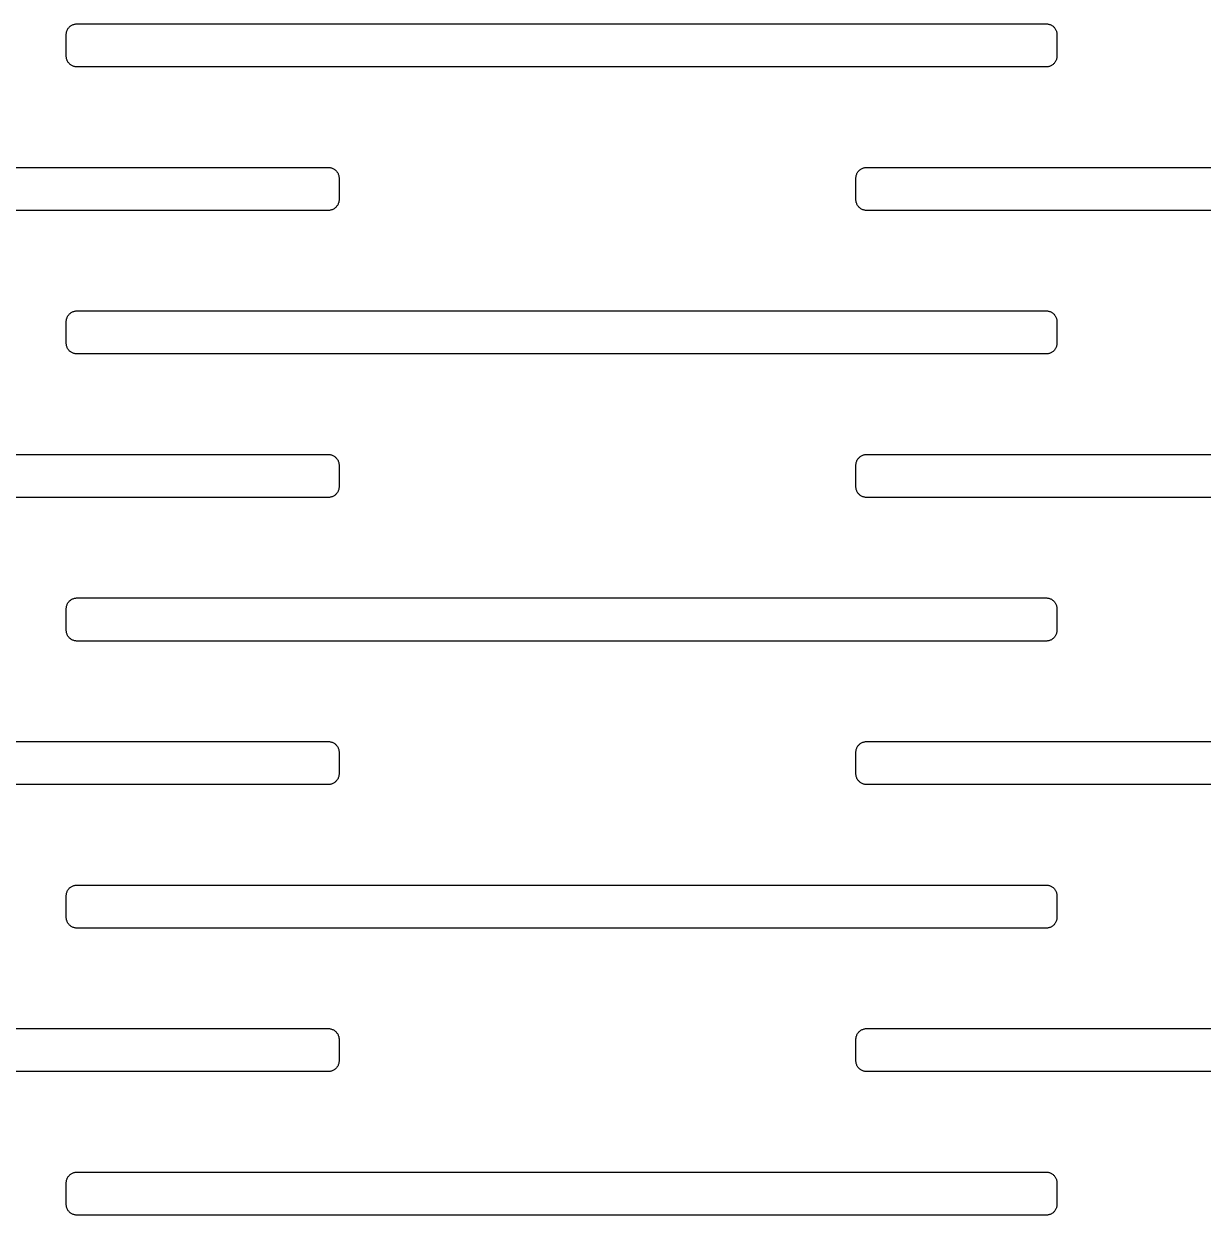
# Model space of a CAD drawing. Header units: metres. Extents: x -156 to 156, y -163 to 163.
# Drawn here: x 90.52 to 123.37, y -33.3 to -0.1 of the extents above; entities that cross this region are included whole.
import ezdxf

# ---------------------------------------------------------------- set-up
doc = ezdxf.new("R2010")
doc.units = ezdxf.units.M

msp = doc.modelspace()

# ---------------------------------------------------------------- linework, layer by layer
for p, q in [((91.7053, -0.34378), (91.7094, -0.32539)), ((91.7094, -0.32539), (91.7147, -0.30728)), ((91.7147, -0.30728), (91.7211, -0.28955)), ((91.7211, -0.28955), (91.7285, -0.27226)), ((91.7285, -0.27226), (91.7371, -0.25546)), ((91.7371, -0.25546), (91.7467, -0.23924)), ((91.7467, -0.23924), (91.7573, -0.22366)), ((91.7573, -0.22366), (91.7688, -0.20877)), ((91.7688, -0.20877), (91.7813, -0.19463)), ((91.7813, -0.19463), (91.7946, -0.1813)), ((91.7946, -0.1813), (91.8088, -0.16884)), ((91.8088, -0.16884), (91.8237, -0.15729)), ((91.8237, -0.15729), (91.8392, -0.1467)), ((91.8392, -0.1467), (91.8555, -0.1371)), ((91.8555, -0.1371), (91.8723, -0.12854)), ((91.8723, -0.12854), (91.8896, -0.12106)), ((91.8896, -0.12106), (91.9073, -0.11467)), ((91.9073, -0.11467), (91.9254, -0.10942)), ((91.9254, -0.10942), (91.9438, -0.1053)), ((91.9438, -0.1053), (91.9624, -0.10236)), ((91.9624, -0.10236), (91.9812, -0.10059)), ((91.9812, -0.10059), (92, -0.09999)), ((92, -0.09999), (119, -0.09999)), ((119, -0.09999), (119.019, -0.10059)), ((119.019, -0.10059), (119.038, -0.10236)), ((119.038, -0.10236), (119.056, -0.1053)), ((119.056, -0.1053), (119.075, -0.10942)), ((119.075, -0.10942), (119.093, -0.11467)), ((119.093, -0.11467), (119.11, -0.12106)), ((119.11, -0.12106), (119.128, -0.12854)), ((119.128, -0.12854), (119.145, -0.1371)), ((119.145, -0.1371), (119.161, -0.1467)), ((119.161, -0.1467), (119.176, -0.15729)), ((119.176, -0.15729), (119.191, -0.16884)), ((119.191, -0.16884), (119.205, -0.1813)), ((119.205, -0.1813), (119.219, -0.19463)), ((119.219, -0.19463), (119.231, -0.20877)), ((119.231, -0.20877), (119.243, -0.22366)), ((119.243, -0.22366), (119.253, -0.23924)), ((119.253, -0.23924), (119.263, -0.25546)), ((119.263, -0.25546), (119.271, -0.27226)), ((119.271, -0.27226), (119.279, -0.28955)), ((119.279, -0.28955), (119.285, -0.30728)), ((119.285, -0.30728), (119.291, -0.32539)), ((119.291, -0.32539), (119.295, -0.34378)), ((91.7, -0.39999), (91.7006, -0.38115)), ((91.7, -1), (91.7, -0.39999)), ((91.7006, -0.38115), (91.7024, -0.3624)), ((91.7024, -0.3624), (91.7053, -0.34378)), ((119.295, -0.34378), (119.298, -0.3624)), ((119.298, -0.3624), (119.299, -0.38115)), ((119.299, -0.38115), (119.3, -0.39999)), ((119.3, -0.39999), (119.3, -1)), ((91.7006, -1.01883), (91.7, -1)), ((91.7024, -1.0376), (91.7006, -1.01883)), ((91.7053, -1.05621), (91.7024, -1.0376)), ((91.7094, -1.0746), (91.7053, -1.05621)), ((91.7147, -1.0927), (91.7094, -1.0746)), ((91.7211, -1.11043), (91.7147, -1.0927)), ((91.7285, -1.12773), (91.7211, -1.11043)), ((91.7371, -1.14452), (91.7285, -1.12773)), ((91.7467, -1.16074), (91.7371, -1.14452)), ((91.7573, -1.17633), (91.7467, -1.16074)), ((91.7688, -1.19122), (91.7573, -1.17633)), ((91.7813, -1.20535), (91.7688, -1.19122)), ((91.7946, -1.21869), (91.7813, -1.20535)), ((91.8088, -1.23114), (91.7946, -1.21869)), ((91.8237, -1.24269), (91.8088, -1.23114)), ((91.8392, -1.2533), (91.8237, -1.24269)), ((91.8555, -1.26288), (91.8392, -1.2533)), ((91.8723, -1.27144), (91.8555, -1.26288)), ((91.8896, -1.27893), (91.8723, -1.27144)), ((91.9073, -1.28531), (91.8896, -1.27893)), ((91.9254, -1.29057), (91.9073, -1.28531)), ((91.9438, -1.29468), (91.9254, -1.29057)), ((91.9624, -1.29762), (91.9438, -1.29468)), ((91.9812, -1.29941), (91.9624, -1.29762)), ((92, -1.29999), (91.9812, -1.29941)), ((119, -1.29999), (92, -1.29999)), ((119.019, -1.29941), (119, -1.29999)), ((119.038, -1.29762), (119.019, -1.29941)), ((119.056, -1.29468), (119.038, -1.29762)), ((119.075, -1.29057), (119.056, -1.29468)), ((119.093, -1.28531), (119.075, -1.29057)), ((119.11, -1.27893), (119.093, -1.28531)), ((119.128, -1.27144), (119.11, -1.27893)), ((119.145, -1.26288), (119.128, -1.27144)), ((119.161, -1.2533), (119.145, -1.26288)), ((119.176, -1.24269), (119.161, -1.2533)), ((119.191, -1.23114), (119.176, -1.24269)), ((119.205, -1.21869), (119.191, -1.23114)), ((119.219, -1.20535), (119.205, -1.21869)), ((119.231, -1.19122), (119.219, -1.20535)), ((119.243, -1.17633), (119.231, -1.19122)), ((119.253, -1.16074), (119.243, -1.17633)), ((119.263, -1.14452), (119.253, -1.16074)), ((119.271, -1.12773), (119.263, -1.14452)), ((119.279, -1.11043), (119.271, -1.12773)), ((119.285, -1.0927), (119.279, -1.11043)), ((119.291, -1.0746), (119.285, -1.0927)), ((119.295, -1.05621), (119.291, -1.0746)), ((119.298, -1.0376), (119.295, -1.05621)), ((119.299, -1.01883), (119.298, -1.0376)), ((119.3, -1), (119.299, -1.01883)), ((72, -4.09999), (99, -4.09999)), ((99, -4.09999), (99.0188, -4.10059)), ((99.0188, -4.10059), (99.0376, -4.10236)), ((99.0376, -4.10236), (99.0562, -4.1053)), ((99.0562, -4.1053), (99.0746, -4.10942)), ((99.0746, -4.10942), (99.0927, -4.11467)), ((99.0927, -4.11467), (99.1104, -4.12106)), ((99.1104, -4.12106), (99.1277, -4.12854)), ((99.1277, -4.12854), (99.1445, -4.1371)), ((99.1445, -4.1371), (99.1608, -4.1467)), ((99.1608, -4.1467), (99.1763, -4.15729)), ((99.1763, -4.15729), (99.1912, -4.16884)), ((99.1912, -4.16884), (99.2054, -4.1813)), ((99.2054, -4.1813), (99.2187, -4.19463)), ((99.2187, -4.19463), (99.2312, -4.20877)), ((99.2312, -4.20877), (99.2427, -4.22366)), ((99.2427, -4.22366), (99.2533, -4.23924)), ((99.2533, -4.23924), (99.2629, -4.25546)), ((99.2629, -4.25546), (99.2714, -4.27226)), ((99.2714, -4.27226), (99.2789, -4.28955)), ((99.2789, -4.28955), (99.2853, -4.30728)), ((99.2853, -4.30728), (99.2906, -4.32539)), ((113.709, -4.32539), (113.715, -4.30728)), ((113.715, -4.30728), (113.721, -4.28955)), ((113.721, -4.28955), (113.729, -4.27226)), ((113.729, -4.27226), (113.737, -4.25546)), ((113.737, -4.25546), (113.747, -4.23924)), ((113.747, -4.23924), (113.757, -4.22366)), ((113.757, -4.22366), (113.769, -4.20877)), ((113.769, -4.20877), (113.781, -4.19463)), ((113.781, -4.19463), (113.795, -4.1813)), ((113.795, -4.1813), (113.809, -4.16884)), ((113.809, -4.16884), (113.824, -4.15729)), ((113.824, -4.15729), (113.839, -4.1467)), ((113.839, -4.1467), (113.855, -4.1371)), ((113.855, -4.1371), (113.872, -4.12854)), ((113.872, -4.12854), (113.89, -4.12106)), ((113.89, -4.12106), (113.907, -4.11467)), ((113.907, -4.11467), (113.925, -4.10942)), ((113.925, -4.10942), (113.944, -4.1053)), ((113.944, -4.1053), (113.962, -4.10236)), ((113.962, -4.10236), (113.981, -4.10059)), ((113.981, -4.10059), (114, -4.09999)), ((114, -4.09999), (141, -4.09999)), ((99.2906, -4.32539), (99.2947, -4.34378)), ((99.2947, -4.34378), (99.2976, -4.3624)), ((99.2976, -4.3624), (99.2994, -4.38115)), ((99.2994, -4.38115), (99.3, -4.39999)), ((99.3, -4.39999), (99.3, -5)), ((113.7, -4.39999), (113.701, -4.38115)), ((113.7, -5), (113.7, -4.39999)), ((113.701, -4.38115), (113.702, -4.3624)), ((113.702, -4.3624), (113.705, -4.34378)), ((113.705, -4.34378), (113.709, -4.32539)), ((99, -5.29999), (72, -5.29999)), ((99.0188, -5.29941), (99, -5.29999)), ((99.0376, -5.29762), (99.0188, -5.29941)), ((99.0562, -5.29468), (99.0376, -5.29762)), ((99.0746, -5.29057), (99.0562, -5.29468)), ((99.0927, -5.28531), (99.0746, -5.29057)), ((99.1104, -5.27893), (99.0927, -5.28531)), ((99.1277, -5.27144), (99.1104, -5.27893)), ((99.1445, -5.26288), (99.1277, -5.27144)), ((99.1608, -5.2533), (99.1445, -5.26288)), ((99.1763, -5.24269), (99.1608, -5.2533)), ((99.1912, -5.23114), (99.1763, -5.24269)), ((99.2054, -5.21869), (99.1912, -5.23114)), ((99.2187, -5.20535), (99.2054, -5.21869)), ((99.2312, -5.19122), (99.2187, -5.20535)), ((99.2427, -5.17633), (99.2312, -5.19122)), ((99.2533, -5.16074), (99.2427, -5.17633)), ((99.2629, -5.14452), (99.2533, -5.16074)), ((99.2714, -5.12773), (99.2629, -5.14452)), ((99.2789, -5.11043), (99.2714, -5.12773)), ((99.2853, -5.0927), (99.2789, -5.11043)), ((99.2906, -5.0746), (99.2853, -5.0927)), ((99.2947, -5.05621), (99.2906, -5.0746)), ((99.2976, -5.0376), (99.2947, -5.05621)), ((99.2994, -5.01883), (99.2976, -5.0376)), ((99.3, -5), (99.2994, -5.01883)), ((113.701, -5.01883), (113.7, -5)), ((113.702, -5.0376), (113.701, -5.01883)), ((113.705, -5.05621), (113.702, -5.0376)), ((113.709, -5.0746), (113.705, -5.05621)), ((113.715, -5.0927), (113.709, -5.0746)), ((113.721, -5.11043), (113.715, -5.0927)), ((113.729, -5.12773), (113.721, -5.11043)), ((113.737, -5.14452), (113.729, -5.12773)), ((113.747, -5.16074), (113.737, -5.14452)), ((113.757, -5.17633), (113.747, -5.16074)), ((113.769, -5.19122), (113.757, -5.17633)), ((113.781, -5.20535), (113.769, -5.19122)), ((113.795, -5.21869), (113.781, -5.20535)), ((113.809, -5.23114), (113.795, -5.21869)), ((113.824, -5.24269), (113.809, -5.23114)), ((113.839, -5.2533), (113.824, -5.24269)), ((113.855, -5.26288), (113.839, -5.2533)), ((113.872, -5.27144), (113.855, -5.26288)), ((113.89, -5.27893), (113.872, -5.27144)), ((113.907, -5.28531), (113.89, -5.27893)), ((113.925, -5.29057), (113.907, -5.28531)), ((113.944, -5.29468), (113.925, -5.29057)), ((113.962, -5.29762), (113.944, -5.29468)), ((113.981, -5.29941), (113.962, -5.29762)), ((114, -5.29999), (113.981, -5.29941)), ((141, -5.29999), (114, -5.29999)), ((91.7147, -8.30728), (91.7211, -8.28955)), ((91.7211, -8.28955), (91.7285, -8.27226)), ((91.7285, -8.27226), (91.7371, -8.25546)), ((91.7371, -8.25546), (91.7467, -8.23924)), ((91.7467, -8.23924), (91.7573, -8.22366)), ((91.7573, -8.22366), (91.7688, -8.20877)), ((91.7688, -8.20877), (91.7813, -8.19463)), ((91.7813, -8.19463), (91.7946, -8.1813)), ((91.7946, -8.1813), (91.8088, -8.16884)), ((91.8088, -8.16884), (91.8237, -8.15729)), ((91.8237, -8.15729), (91.8392, -8.1467)), ((91.8392, -8.1467), (91.8555, -8.1371)), ((91.8555, -8.1371), (91.8723, -8.12854)), ((91.8723, -8.12854), (91.8896, -8.12106)), ((91.8896, -8.12106), (91.9073, -8.11467)), ((91.9073, -8.11467), (91.9254, -8.10942)), ((91.9254, -8.10942), (91.9438, -8.1053)), ((91.9438, -8.1053), (91.9624, -8.10236)), ((91.9624, -8.10236), (91.9812, -8.10059)), ((91.9812, -8.10059), (92, -8.09999)), ((92, -8.09999), (119, -8.09999)), ((119, -8.09999), (119.019, -8.10059)), ((119.019, -8.10059), (119.038, -8.10236)), ((119.038, -8.10236), (119.056, -8.1053)), ((119.056, -8.1053), (119.075, -8.10942)), ((119.075, -8.10942), (119.093, -8.11467)), ((119.093, -8.11467), (119.11, -8.12106)), ((119.11, -8.12106), (119.128, -8.12854)), ((119.128, -8.12854), (119.145, -8.1371)), ((119.145, -8.1371), (119.161, -8.1467)), ((119.161, -8.1467), (119.176, -8.15729)), ((119.176, -8.15729), (119.191, -8.16884)), ((119.191, -8.16884), (119.205, -8.1813)), ((119.205, -8.1813), (119.219, -8.19463)), ((119.219, -8.19463), (119.231, -8.20877)), ((119.231, -8.20877), (119.243, -8.22366)), ((119.243, -8.22366), (119.253, -8.23924)), ((119.253, -8.23924), (119.263, -8.25546)), ((119.263, -8.25546), (119.271, -8.27226)), ((119.271, -8.27226), (119.279, -8.28955)), ((119.279, -8.28955), (119.285, -8.30728)), ((91.7, -8.39999), (91.7006, -8.38115)), ((91.7, -9), (91.7, -8.39999)), ((91.7006, -8.38115), (91.7024, -8.3624)), ((91.7024, -8.3624), (91.7053, -8.34378)), ((91.7053, -8.34378), (91.7094, -8.32539)), ((91.7094, -8.32539), (91.7147, -8.30728)), ((119.285, -8.30728), (119.291, -8.32539)), ((119.291, -8.32539), (119.295, -8.34378)), ((119.295, -8.34378), (119.298, -8.3624)), ((119.298, -8.3624), (119.299, -8.38115)), ((119.299, -8.38115), (119.3, -8.39999)), ((119.3, -8.39999), (119.3, -9)), ((91.7006, -9.01883), (91.7, -9)), ((91.7024, -9.0376), (91.7006, -9.01883)), ((91.7053, -9.05621), (91.7024, -9.0376)), ((91.7094, -9.0746), (91.7053, -9.05621)), ((91.7147, -9.0927), (91.7094, -9.0746)), ((91.7211, -9.11043), (91.7147, -9.0927)), ((91.7285, -9.12773), (91.7211, -9.11043)), ((91.7371, -9.14452), (91.7285, -9.12773)), ((91.7467, -9.16074), (91.7371, -9.14452)), ((91.7573, -9.17633), (91.7467, -9.16074)), ((91.7688, -9.19122), (91.7573, -9.17633)), ((91.7813, -9.20535), (91.7688, -9.19122)), ((91.7946, -9.21869), (91.7813, -9.20535)), ((91.8088, -9.23114), (91.7946, -9.21869)), ((91.8237, -9.24269), (91.8088, -9.23114)), ((91.8392, -9.2533), (91.8237, -9.24269)), ((91.8555, -9.26288), (91.8392, -9.2533)), ((91.8723, -9.27144), (91.8555, -9.26288)), ((91.8896, -9.27893), (91.8723, -9.27144)), ((91.9073, -9.28531), (91.8896, -9.27893)), ((91.9254, -9.29057), (91.9073, -9.28531)), ((91.9438, -9.29468), (91.9254, -9.29057)), ((91.9624, -9.29762), (91.9438, -9.29468)), ((119.056, -9.29468), (119.038, -9.29762)), ((119.075, -9.29057), (119.056, -9.29468)), ((119.093, -9.28531), (119.075, -9.29057)), ((119.11, -9.27893), (119.093, -9.28531)), ((119.128, -9.27144), (119.11, -9.27893)), ((119.145, -9.26288), (119.128, -9.27144)), ((119.161, -9.2533), (119.145, -9.26288)), ((119.176, -9.24269), (119.161, -9.2533)), ((119.191, -9.23114), (119.176, -9.24269)), ((119.205, -9.21869), (119.191, -9.23114)), ((119.219, -9.20535), (119.205, -9.21869)), ((119.231, -9.19122), (119.219, -9.20535)), ((119.243, -9.17633), (119.231, -9.19122)), ((119.253, -9.16074), (119.243, -9.17633)), ((119.263, -9.14452), (119.253, -9.16074)), ((119.271, -9.12773), (119.263, -9.14452)), ((119.279, -9.11043), (119.271, -9.12773)), ((119.285, -9.0927), (119.279, -9.11043)), ((119.291, -9.0746), (119.285, -9.0927)), ((119.295, -9.05621), (119.291, -9.0746)), ((119.298, -9.0376), (119.295, -9.05621)), ((119.299, -9.01883), (119.298, -9.0376)), ((119.3, -9), (119.299, -9.01883)), ((91.9812, -9.29941), (91.9624, -9.29762)), ((92, -9.29999), (91.9812, -9.29941)), ((119, -9.29999), (92, -9.29999)), ((119.019, -9.29941), (119, -9.29999)), ((119.038, -9.29762), (119.019, -9.29941)), ((72, -12.1), (99, -12.1)), ((99, -12.1), (99.0188, -12.1006)), ((99.0188, -12.1006), (99.0376, -12.1024)), ((99.0376, -12.1024), (99.0562, -12.1053)), ((99.0562, -12.1053), (99.0746, -12.1094)), ((99.0746, -12.1094), (99.0927, -12.1147)), ((99.0927, -12.1147), (99.1104, -12.1211)), ((99.1104, -12.1211), (99.1277, -12.1285)), ((99.1277, -12.1285), (99.1445, -12.1371)), ((99.1445, -12.1371), (99.1608, -12.1467)), ((99.1608, -12.1467), (99.1763, -12.1573)), ((99.1763, -12.1573), (99.1912, -12.1688)), ((99.1912, -12.1688), (99.2054, -12.1813)), ((99.2054, -12.1813), (99.2187, -12.1946)), ((99.2187, -12.1946), (99.2312, -12.2088)), ((99.2312, -12.2088), (99.2427, -12.2237)), ((99.2427, -12.2237), (99.2533, -12.2392)), ((99.2533, -12.2392), (99.2629, -12.2555)), ((99.2629, -12.2555), (99.2714, -12.2723)), ((99.2714, -12.2723), (99.2789, -12.2896)), ((113.721, -12.2896), (113.729, -12.2723)), ((113.729, -12.2723), (113.737, -12.2555)), ((113.737, -12.2555), (113.747, -12.2392)), ((113.747, -12.2392), (113.757, -12.2237)), ((113.757, -12.2237), (113.769, -12.2088)), ((113.769, -12.2088), (113.781, -12.1946)), ((113.781, -12.1946), (113.795, -12.1813)), ((113.795, -12.1813), (113.809, -12.1688)), ((113.809, -12.1688), (113.824, -12.1573)), ((113.824, -12.1573), (113.839, -12.1467)), ((113.839, -12.1467), (113.855, -12.1371)), ((113.855, -12.1371), (113.872, -12.1285)), ((113.872, -12.1285), (113.89, -12.1211)), ((113.89, -12.1211), (113.907, -12.1147)), ((113.907, -12.1147), (113.925, -12.1094)), ((113.925, -12.1094), (113.944, -12.1053)), ((113.944, -12.1053), (113.962, -12.1024)), ((113.962, -12.1024), (113.981, -12.1006)), ((113.981, -12.1006), (114, -12.1)), ((114, -12.1), (141, -12.1)), ((99.2789, -12.2896), (99.2853, -12.3073)), ((99.2853, -12.3073), (99.2906, -12.3254)), ((99.2906, -12.3254), (99.2947, -12.3438)), ((99.2947, -12.3438), (99.2976, -12.3624)), ((99.2976, -12.3624), (99.2994, -12.3811)), ((99.2994, -12.3811), (99.3, -12.4)), ((99.3, -12.4), (99.3, -13)), ((113.7, -12.4), (113.701, -12.3811)), ((113.7, -13), (113.7, -12.4)), ((113.701, -12.3811), (113.702, -12.3624)), ((113.702, -12.3624), (113.705, -12.3438)), ((113.705, -12.3438), (113.709, -12.3254)), ((113.709, -12.3254), (113.715, -12.3073)), ((113.715, -12.3073), (113.721, -12.2896)), ((99.1104, -13.2789), (99.0927, -13.2853)), ((99.1277, -13.2714), (99.1104, -13.2789)), ((99.1445, -13.2629), (99.1277, -13.2714)), ((99.1608, -13.2533), (99.1445, -13.2629)), ((99.1763, -13.2427), (99.1608, -13.2533)), ((99.1912, -13.2311), (99.1763, -13.2427)), ((99.2054, -13.2187), (99.1912, -13.2311)), ((99.2187, -13.2054), (99.2054, -13.2187)), ((99.2312, -13.1912), (99.2187, -13.2054)), ((99.2427, -13.1763), (99.2312, -13.1912)), ((99.2533, -13.1607), (99.2427, -13.1763)), ((99.2629, -13.1445), (99.2533, -13.1607)), ((99.2714, -13.1277), (99.2629, -13.1445)), ((99.2789, -13.1104), (99.2714, -13.1277)), ((99.2853, -13.0927), (99.2789, -13.1104)), ((99.2906, -13.0746), (99.2853, -13.0927)), ((99.2947, -13.0562), (99.2906, -13.0746)), ((99.2976, -13.0376), (99.2947, -13.0562)), ((99.2994, -13.0188), (99.2976, -13.0376)), ((99.3, -13), (99.2994, -13.0188)), ((113.701, -13.0188), (113.7, -13)), ((113.702, -13.0376), (113.701, -13.0188)), ((113.705, -13.0562), (113.702, -13.0376)), ((113.709, -13.0746), (113.705, -13.0562)), ((113.715, -13.0927), (113.709, -13.0746)), ((113.721, -13.1104), (113.715, -13.0927)), ((113.729, -13.1277), (113.721, -13.1104)), ((113.737, -13.1445), (113.729, -13.1277)), ((113.747, -13.1607), (113.737, -13.1445)), ((113.757, -13.1763), (113.747, -13.1607)), ((113.769, -13.1912), (113.757, -13.1763)), ((113.781, -13.2054), (113.769, -13.1912)), ((113.795, -13.2187), (113.781, -13.2054)), ((113.809, -13.2311), (113.795, -13.2187)), ((113.824, -13.2427), (113.809, -13.2311)), ((113.839, -13.2533), (113.824, -13.2427)), ((113.855, -13.2629), (113.839, -13.2533)), ((113.872, -13.2714), (113.855, -13.2629)), ((113.89, -13.2789), (113.872, -13.2714)), ((113.907, -13.2853), (113.89, -13.2789)), ((99, -13.3), (72, -13.3)), ((99.0188, -13.2994), (99, -13.3)), ((99.0376, -13.2976), (99.0188, -13.2994)), ((99.0562, -13.2947), (99.0376, -13.2976)), ((99.0746, -13.2906), (99.0562, -13.2947)), ((99.0927, -13.2853), (99.0746, -13.2906)), ((113.925, -13.2906), (113.907, -13.2853)), ((113.944, -13.2947), (113.925, -13.2906)), ((113.962, -13.2976), (113.944, -13.2947)), ((113.981, -13.2994), (113.962, -13.2976)), ((114, -13.3), (113.981, -13.2994)), ((141, -13.3), (114, -13.3)), ((91.7285, -16.2723), (91.7371, -16.2555)), ((91.7371, -16.2555), (91.7467, -16.2392)), ((91.7467, -16.2392), (91.7573, -16.2237)), ((91.7573, -16.2237), (91.7688, -16.2088)), ((91.7688, -16.2088), (91.7813, -16.1946)), ((91.7813, -16.1946), (91.7946, -16.1813)), ((91.7946, -16.1813), (91.8088, -16.1688)), ((91.8088, -16.1688), (91.8237, -16.1573)), ((91.8237, -16.1573), (91.8392, -16.1467)), ((91.8392, -16.1467), (91.8555, -16.1371)), ((91.8555, -16.1371), (91.8723, -16.1285)), ((91.8723, -16.1285), (91.8896, -16.1211)), ((91.8896, -16.1211), (91.9073, -16.1147)), ((91.9073, -16.1147), (91.9254, -16.1094)), ((91.9254, -16.1094), (91.9438, -16.1053)), ((91.9438, -16.1053), (91.9624, -16.1024)), ((91.9624, -16.1024), (91.9812, -16.1006)), ((91.9812, -16.1006), (92, -16.1)), ((92, -16.1), (119, -16.1)), ((119, -16.1), (119.019, -16.1006)), ((119.019, -16.1006), (119.038, -16.1024)), ((119.038, -16.1024), (119.056, -16.1053)), ((119.056, -16.1053), (119.075, -16.1094)), ((119.075, -16.1094), (119.093, -16.1147)), ((119.093, -16.1147), (119.11, -16.1211)), ((119.11, -16.1211), (119.128, -16.1285)), ((119.128, -16.1285), (119.145, -16.1371)), ((119.145, -16.1371), (119.161, -16.1467)), ((119.161, -16.1467), (119.176, -16.1573)), ((119.176, -16.1573), (119.191, -16.1688)), ((119.191, -16.1688), (119.205, -16.1813)), ((119.205, -16.1813), (119.219, -16.1946)), ((119.219, -16.1946), (119.231, -16.2088)), ((119.231, -16.2088), (119.243, -16.2237)), ((119.243, -16.2237), (119.253, -16.2392)), ((119.253, -16.2392), (119.263, -16.2555)), ((119.263, -16.2555), (119.271, -16.2723)), ((91.7, -16.4), (91.7006, -16.3812)), ((91.7, -17), (91.7, -16.4)), ((91.7006, -16.3812), (91.7024, -16.3624)), ((91.7024, -16.3624), (91.7053, -16.3438)), ((91.7053, -16.3438), (91.7094, -16.3254)), ((91.7094, -16.3254), (91.7147, -16.3073)), ((91.7147, -16.3073), (91.7211, -16.2896)), ((91.7211, -16.2896), (91.7285, -16.2723)), ((119.271, -16.2723), (119.279, -16.2896)), ((119.279, -16.2896), (119.285, -16.3073)), ((119.285, -16.3073), (119.291, -16.3254)), ((119.291, -16.3254), (119.295, -16.3438)), ((119.295, -16.3438), (119.298, -16.3624)), ((119.298, -16.3624), (119.299, -16.3812)), ((119.299, -16.3812), (119.3, -16.4)), ((119.3, -16.4), (119.3, -17)), ((91.7006, -17.0188), (91.7, -17)), ((91.7024, -17.0376), (91.7006, -17.0188)), ((91.7053, -17.0562), (91.7024, -17.0376)), ((91.7094, -17.0746), (91.7053, -17.0562)), ((91.7147, -17.0927), (91.7094, -17.0746)), ((91.7211, -17.1104), (91.7147, -17.0927)), ((91.7285, -17.1277), (91.7211, -17.1104)), ((91.7371, -17.1445), (91.7285, -17.1277)), ((91.7467, -17.1607), (91.7371, -17.1445)), ((91.7573, -17.1763), (91.7467, -17.1607)), ((91.7688, -17.1912), (91.7573, -17.1763)), ((91.7813, -17.2054), (91.7688, -17.1912)), ((91.7946, -17.2187), (91.7813, -17.2054)), ((91.8088, -17.2311), (91.7946, -17.2187)), ((91.8237, -17.2427), (91.8088, -17.2311)), ((91.8392, -17.2533), (91.8237, -17.2427)), ((91.8555, -17.2629), (91.8392, -17.2533)), ((91.8723, -17.2714), (91.8555, -17.2629)), ((119.145, -17.2629), (119.128, -17.2714)), ((119.161, -17.2533), (119.145, -17.2629)), ((119.176, -17.2427), (119.161, -17.2533)), ((119.191, -17.2311), (119.176, -17.2427)), ((119.205, -17.2187), (119.191, -17.2311)), ((119.219, -17.2054), (119.205, -17.2187)), ((119.231, -17.1912), (119.219, -17.2054)), ((119.243, -17.1763), (119.231, -17.1912)), ((119.253, -17.1607), (119.243, -17.1763)), ((119.263, -17.1445), (119.253, -17.1607)), ((119.271, -17.1277), (119.263, -17.1445)), ((119.279, -17.1104), (119.271, -17.1277)), ((119.285, -17.0927), (119.279, -17.1104)), ((119.291, -17.0746), (119.285, -17.0927)), ((119.295, -17.0562), (119.291, -17.0746)), ((119.298, -17.0376), (119.295, -17.0562)), ((119.299, -17.0188), (119.298, -17.0376)), ((119.3, -17), (119.299, -17.0188)), ((91.8896, -17.2789), (91.8723, -17.2714)), ((91.9073, -17.2853), (91.8896, -17.2789)), ((91.9254, -17.2906), (91.9073, -17.2853)), ((91.9438, -17.2947), (91.9254, -17.2906)), ((91.9624, -17.2976), (91.9438, -17.2947)), ((91.9812, -17.2994), (91.9624, -17.2976)), ((92, -17.3), (91.9812, -17.2994)), ((119, -17.3), (92, -17.3)), ((119.019, -17.2994), (119, -17.3)), ((119.038, -17.2976), (119.019, -17.2994)), ((119.056, -17.2947), (119.038, -17.2976)), ((119.075, -17.2906), (119.056, -17.2947)), ((119.093, -17.2853), (119.075, -17.2906)), ((119.11, -17.2789), (119.093, -17.2853)), ((119.128, -17.2714), (119.11, -17.2789)), ((72, -20.1), (99, -20.1)), ((99, -20.1), (99.0188, -20.1006)), ((99.0188, -20.1006), (99.0376, -20.1024)), ((99.0376, -20.1024), (99.0562, -20.1053)), ((99.0562, -20.1053), (99.0746, -20.1094)), ((99.0746, -20.1094), (99.0927, -20.1147)), ((99.0927, -20.1147), (99.1104, -20.1211)), ((99.1104, -20.1211), (99.1277, -20.1285)), ((99.1277, -20.1285), (99.1445, -20.1371)), ((99.1445, -20.1371), (99.1608, -20.1467)), ((99.1608, -20.1467), (99.1763, -20.1573)), ((99.1763, -20.1573), (99.1912, -20.1688)), ((99.1912, -20.1688), (99.2054, -20.1813)), ((99.2054, -20.1813), (99.2187, -20.1946)), ((99.2187, -20.1946), (99.2312, -20.2088)), ((99.2312, -20.2088), (99.2427, -20.2237)), ((99.2427, -20.2237), (99.2533, -20.2392)), ((99.2533, -20.2392), (99.2629, -20.2555)), ((113.737, -20.2555), (113.747, -20.2392)), ((113.747, -20.2392), (113.757, -20.2237)), ((113.757, -20.2237), (113.769, -20.2088)), ((113.769, -20.2088), (113.781, -20.1946)), ((113.781, -20.1946), (113.795, -20.1813)), ((113.795, -20.1813), (113.809, -20.1688)), ((113.809, -20.1688), (113.824, -20.1573)), ((113.824, -20.1573), (113.839, -20.1467)), ((113.839, -20.1467), (113.855, -20.1371)), ((113.855, -20.1371), (113.872, -20.1285)), ((113.872, -20.1285), (113.89, -20.1211)), ((113.89, -20.1211), (113.907, -20.1147)), ((113.907, -20.1147), (113.925, -20.1094)), ((113.925, -20.1094), (113.944, -20.1053)), ((113.944, -20.1053), (113.962, -20.1024)), ((113.962, -20.1024), (113.981, -20.1006)), ((113.981, -20.1006), (114, -20.1)), ((114, -20.1), (141, -20.1)), ((99.2629, -20.2555), (99.2714, -20.2723)), ((99.2714, -20.2723), (99.2789, -20.2896)), ((99.2789, -20.2896), (99.2853, -20.3073)), ((99.2853, -20.3073), (99.2906, -20.3254)), ((99.2906, -20.3254), (99.2947, -20.3438)), ((99.2947, -20.3438), (99.2976, -20.3624)), ((99.2976, -20.3624), (99.2994, -20.3812)), ((99.2994, -20.3812), (99.3, -20.4)), ((99.3, -20.4), (99.3, -21)), ((113.7, -20.4), (113.701, -20.3812)), ((113.7, -21), (113.7, -20.4)), ((113.701, -20.3812), (113.702, -20.3624)), ((113.702, -20.3624), (113.705, -20.3438)), ((113.705, -20.3438), (113.709, -20.3254)), ((113.709, -20.3254), (113.715, -20.3073)), ((113.715, -20.3073), (113.721, -20.2896)), ((113.721, -20.2896), (113.729, -20.2723)), ((113.729, -20.2723), (113.737, -20.2555)), ((99.1763, -21.2427), (99.1608, -21.2533)), ((99.1912, -21.2311), (99.1763, -21.2427)), ((99.2054, -21.2187), (99.1912, -21.2311)), ((99.2187, -21.2054), (99.2054, -21.2187)), ((99.2312, -21.1912), (99.2187, -21.2054)), ((99.2427, -21.1763), (99.2312, -21.1912)), ((99.2533, -21.1607), (99.2427, -21.1763)), ((99.2629, -21.1445), (99.2533, -21.1607)), ((99.2714, -21.1277), (99.2629, -21.1445)), ((99.2789, -21.1104), (99.2714, -21.1277)), ((99.2853, -21.0927), (99.2789, -21.1104)), ((99.2906, -21.0746), (99.2853, -21.0927)), ((99.2947, -21.0562), (99.2906, -21.0746)), ((99.2976, -21.0376), (99.2947, -21.0562)), ((99.2994, -21.0188), (99.2976, -21.0376)), ((99.3, -21), (99.2994, -21.0188)), ((113.701, -21.0188), (113.7, -21)), ((113.702, -21.0376), (113.701, -21.0188)), ((113.705, -21.0562), (113.702, -21.0376)), ((113.709, -21.0746), (113.705, -21.0562)), ((113.715, -21.0927), (113.709, -21.0746)), ((113.721, -21.1104), (113.715, -21.0927)), ((113.729, -21.1277), (113.721, -21.1104)), ((113.737, -21.1445), (113.729, -21.1277)), ((113.747, -21.1607), (113.737, -21.1445)), ((113.757, -21.1763), (113.747, -21.1607)), ((113.769, -21.1912), (113.757, -21.1763)), ((113.781, -21.2054), (113.769, -21.1912)), ((113.795, -21.2187), (113.781, -21.2054)), ((113.809, -21.2311), (113.795, -21.2187)), ((113.824, -21.2427), (113.809, -21.2311)), ((113.839, -21.2533), (113.824, -21.2427)), ((99, -21.3), (72, -21.3)), ((99.0188, -21.2994), (99, -21.3)), ((99.0376, -21.2976), (99.0188, -21.2994)), ((99.0562, -21.2947), (99.0376, -21.2976)), ((99.0746, -21.2906), (99.0562, -21.2947)), ((99.0927, -21.2853), (99.0746, -21.2906)), ((99.1104, -21.2789), (99.0927, -21.2853)), ((99.1277, -21.2714), (99.1104, -21.2789)), ((99.1445, -21.2629), (99.1277, -21.2714)), ((99.1608, -21.2533), (99.1445, -21.2629)), ((113.855, -21.2629), (113.839, -21.2533)), ((113.872, -21.2714), (113.855, -21.2629)), ((113.89, -21.2789), (113.872, -21.2714)), ((113.907, -21.2853), (113.89, -21.2789)), ((113.925, -21.2906), (113.907, -21.2853)), ((113.944, -21.2947), (113.925, -21.2906)), ((113.962, -21.2976), (113.944, -21.2947)), ((113.981, -21.2994), (113.962, -21.2976)), ((114, -21.3), (113.981, -21.2994)), ((141, -21.3), (114, -21.3)), ((91.7467, -24.2392), (91.7573, -24.2237)), ((91.7573, -24.2237), (91.7688, -24.2088)), ((91.7688, -24.2088), (91.7813, -24.1946)), ((91.7813, -24.1946), (91.7946, -24.1813)), ((91.7946, -24.1813), (91.8088, -24.1688)), ((91.8088, -24.1688), (91.8237, -24.1573)), ((91.8237, -24.1573), (91.8392, -24.1467)), ((91.8392, -24.1467), (91.8555, -24.1371)), ((91.8555, -24.1371), (91.8723, -24.1285)), ((91.8723, -24.1285), (91.8896, -24.1211)), ((91.8896, -24.1211), (91.9073, -24.1147)), ((91.9073, -24.1147), (91.9254, -24.1094)), ((91.9254, -24.1094), (91.9438, -24.1053)), ((91.9438, -24.1053), (91.9624, -24.1024)), ((91.9624, -24.1024), (91.9812, -24.1006)), ((91.9812, -24.1006), (92, -24.1)), ((92, -24.1), (119, -24.1)), ((119, -24.1), (119.019, -24.1006)), ((119.019, -24.1006), (119.038, -24.1024)), ((119.038, -24.1024), (119.056, -24.1053)), ((119.056, -24.1053), (119.075, -24.1094)), ((119.075, -24.1094), (119.093, -24.1147)), ((119.093, -24.1147), (119.11, -24.1211)), ((119.11, -24.1211), (119.128, -24.1285)), ((119.128, -24.1285), (119.145, -24.1371)), ((119.145, -24.1371), (119.161, -24.1467)), ((119.161, -24.1467), (119.176, -24.1573)), ((119.176, -24.1573), (119.191, -24.1688)), ((119.191, -24.1688), (119.205, -24.1813)), ((119.205, -24.1813), (119.219, -24.1946)), ((119.219, -24.1946), (119.231, -24.2088)), ((119.231, -24.2088), (119.243, -24.2237)), ((119.243, -24.2237), (119.253, -24.2392)), ((91.7, -24.4), (91.7006, -24.3812)), ((91.7, -25), (91.7, -24.4)), ((91.7006, -24.3812), (91.7024, -24.3624)), ((91.7024, -24.3624), (91.7053, -24.3438)), ((91.7053, -24.3438), (91.7094, -24.3254)), ((91.7094, -24.3254), (91.7147, -24.3073)), ((91.7147, -24.3073), (91.7211, -24.2896)), ((91.7211, -24.2896), (91.7285, -24.2723)), ((91.7285, -24.2723), (91.7371, -24.2555)), ((91.7371, -24.2555), (91.7467, -24.2392)), ((119.253, -24.2392), (119.263, -24.2555)), ((119.263, -24.2555), (119.271, -24.2723)), ((119.271, -24.2723), (119.279, -24.2896)), ((119.279, -24.2896), (119.285, -24.3073)), ((119.285, -24.3073), (119.291, -24.3254)), ((119.291, -24.3254), (119.295, -24.3438)), ((119.295, -24.3438), (119.298, -24.3624)), ((119.298, -24.3624), (119.299, -24.3812)), ((119.299, -24.3812), (119.3, -24.4)), ((119.3, -24.4), (119.3, -25)), ((91.7006, -25.0188), (91.7, -25)), ((91.7024, -25.0376), (91.7006, -25.0188)), ((91.7053, -25.0562), (91.7024, -25.0376)), ((91.7094, -25.0746), (91.7053, -25.0562)), ((91.7147, -25.0927), (91.7094, -25.0746)), ((91.7211, -25.1104), (91.7147, -25.0927)), ((91.7285, -25.1277), (91.7211, -25.1104)), ((91.7371, -25.1445), (91.7285, -25.1277)), ((91.7467, -25.1607), (91.7371, -25.1445)), ((91.7573, -25.1763), (91.7467, -25.1607)), ((91.7688, -25.1912), (91.7573, -25.1763)), ((91.7813, -25.2054), (91.7688, -25.1912)), ((91.7946, -25.2187), (91.7813, -25.2054)), ((91.8088, -25.2311), (91.7946, -25.2187)), ((91.8237, -25.2427), (91.8088, -25.2311)), ((119.191, -25.2311), (119.176, -25.2427)), ((119.205, -25.2187), (119.191, -25.2311)), ((119.219, -25.2054), (119.205, -25.2187)), ((119.231, -25.1912), (119.219, -25.2054)), ((119.243, -25.1763), (119.231, -25.1912)), ((119.253, -25.1607), (119.243, -25.1763)), ((119.263, -25.1445), (119.253, -25.1607)), ((119.271, -25.1277), (119.263, -25.1445)), ((119.279, -25.1104), (119.271, -25.1277)), ((119.285, -25.0927), (119.279, -25.1104)), ((119.291, -25.0746), (119.285, -25.0927)), ((119.295, -25.0562), (119.291, -25.0746)), ((119.298, -25.0376), (119.295, -25.0562)), ((119.299, -25.0188), (119.298, -25.0376)), ((119.3, -25), (119.299, -25.0188)), ((91.8392, -25.2533), (91.8237, -25.2427)), ((91.8555, -25.2629), (91.8392, -25.2533)), ((91.8723, -25.2714), (91.8555, -25.2629)), ((91.8896, -25.2789), (91.8723, -25.2714)), ((91.9073, -25.2853), (91.8896, -25.2789)), ((91.9254, -25.2906), (91.9073, -25.2853)), ((91.9438, -25.2947), (91.9254, -25.2906)), ((91.9624, -25.2976), (91.9438, -25.2947)), ((91.9812, -25.2994), (91.9624, -25.2976)), ((92, -25.3), (91.9812, -25.2994)), ((119, -25.3), (92, -25.3)), ((119.019, -25.2994), (119, -25.3)), ((119.038, -25.2976), (119.019, -25.2994)), ((119.056, -25.2947), (119.038, -25.2976)), ((119.075, -25.2906), (119.056, -25.2947)), ((119.093, -25.2853), (119.075, -25.2906)), ((119.11, -25.2789), (119.093, -25.2853)), ((119.128, -25.2714), (119.11, -25.2789)), ((119.145, -25.2629), (119.128, -25.2714)), ((119.161, -25.2533), (119.145, -25.2629)), ((119.176, -25.2427), (119.161, -25.2533)), ((72, -28.1), (99, -28.1)), ((99, -28.1), (99.0188, -28.1006)), ((99.0188, -28.1006), (99.0376, -28.1024)), ((99.0376, -28.1024), (99.0562, -28.1053)), ((99.0562, -28.1053), (99.0746, -28.1094)), ((99.0746, -28.1094), (99.0927, -28.1147)), ((99.0927, -28.1147), (99.1104, -28.1211)), ((99.1104, -28.1211), (99.1277, -28.1285)), ((99.1277, -28.1285), (99.1445, -28.1371)), ((99.1445, -28.1371), (99.1608, -28.1467)), ((99.1608, -28.1467), (99.1763, -28.1573)), ((99.1763, -28.1573), (99.1912, -28.1688)), ((99.1912, -28.1688), (99.2054, -28.1813)), ((99.2054, -28.1813), (99.2187, -28.1946)), ((99.2187, -28.1946), (99.2312, -28.2088)), ((99.2312, -28.2088), (99.2427, -28.2237)), ((113.757, -28.2237), (113.769, -28.2088)), ((113.769, -28.2088), (113.781, -28.1946)), ((113.781, -28.1946), (113.795, -28.1813)), ((113.795, -28.1813), (113.809, -28.1688)), ((113.809, -28.1688), (113.824, -28.1573)), ((113.824, -28.1573), (113.839, -28.1467)), ((113.839, -28.1467), (113.855, -28.1371)), ((113.855, -28.1371), (113.872, -28.1285)), ((113.872, -28.1285), (113.89, -28.1211)), ((113.89, -28.1211), (113.907, -28.1147)), ((113.907, -28.1147), (113.925, -28.1094)), ((113.925, -28.1094), (113.944, -28.1053)), ((113.944, -28.1053), (113.962, -28.1024)), ((113.962, -28.1024), (113.981, -28.1006)), ((113.981, -28.1006), (114, -28.1)), ((114, -28.1), (141, -28.1)), ((99.2427, -28.2237), (99.2533, -28.2392)), ((99.2533, -28.2392), (99.2629, -28.2555)), ((99.2629, -28.2555), (99.2714, -28.2723)), ((99.2714, -28.2723), (99.2789, -28.2896)), ((99.2789, -28.2896), (99.2853, -28.3073)), ((99.2853, -28.3073), (99.2906, -28.3254)), ((99.2906, -28.3254), (99.2947, -28.3438)), ((99.2947, -28.3438), (99.2976, -28.3624)), ((99.2976, -28.3624), (99.2994, -28.3812)), ((99.2994, -28.3812), (99.3, -28.4)), ((99.3, -28.4), (99.3, -29)), ((113.7, -28.4), (113.701, -28.3812)), ((113.7, -29), (113.7, -28.4)), ((113.701, -28.3812), (113.702, -28.3624)), ((113.702, -28.3624), (113.705, -28.3438)), ((113.705, -28.3438), (113.709, -28.3254)), ((113.709, -28.3254), (113.715, -28.3073)), ((113.715, -28.3073), (113.721, -28.2896)), ((113.721, -28.2896), (113.729, -28.2723)), ((113.729, -28.2723), (113.737, -28.2555)), ((113.737, -28.2555), (113.747, -28.2392)), ((113.747, -28.2392), (113.757, -28.2237)), ((99.2187, -29.2054), (99.2054, -29.2187)), ((99.2312, -29.1912), (99.2187, -29.2054)), ((99.2427, -29.1763), (99.2312, -29.1912)), ((99.2533, -29.1607), (99.2427, -29.1763)), ((99.2629, -29.1445), (99.2533, -29.1607)), ((99.2714, -29.1277), (99.2629, -29.1445)), ((99.2789, -29.1104), (99.2714, -29.1277)), ((99.2853, -29.0927), (99.2789, -29.1104)), ((99.2906, -29.0746), (99.2853, -29.0927)), ((99.2947, -29.0562), (99.2906, -29.0746)), ((99.2976, -29.0376), (99.2947, -29.0562)), ((99.2994, -29.0188), (99.2976, -29.0376)), ((99.3, -29), (99.2994, -29.0188)), ((113.701, -29.0188), (113.7, -29)), ((113.702, -29.0376), (113.701, -29.0188)), ((113.705, -29.0562), (113.702, -29.0376)), ((113.709, -29.0746), (113.705, -29.0562)), ((113.715, -29.0927), (113.709, -29.0746)), ((113.721, -29.1104), (113.715, -29.0927)), ((113.729, -29.1277), (113.721, -29.1104)), ((113.737, -29.1445), (113.729, -29.1277)), ((113.747, -29.1607), (113.737, -29.1445)), ((113.757, -29.1763), (113.747, -29.1607)), ((113.769, -29.1912), (113.757, -29.1763)), ((113.781, -29.2054), (113.769, -29.1912)), ((113.795, -29.2187), (113.781, -29.2054)), ((99, -29.3), (72, -29.3)), ((99.0188, -29.2994), (99, -29.3)), ((99.0376, -29.2976), (99.0188, -29.2994)), ((99.0562, -29.2947), (99.0376, -29.2976)), ((99.0746, -29.2906), (99.0562, -29.2947)), ((99.0927, -29.2853), (99.0746, -29.2906)), ((99.1104, -29.2789), (99.0927, -29.2853)), ((99.1277, -29.2714), (99.1104, -29.2789)), ((99.1445, -29.2629), (99.1277, -29.2714)), ((99.1608, -29.2533), (99.1445, -29.2629)), ((99.1763, -29.2427), (99.1608, -29.2533)), ((99.1912, -29.2311), (99.1763, -29.2427)), ((99.2054, -29.2187), (99.1912, -29.2311)), ((113.809, -29.2311), (113.795, -29.2187)), ((113.824, -29.2427), (113.809, -29.2311)), ((113.839, -29.2533), (113.824, -29.2427)), ((113.855, -29.2629), (113.839, -29.2533)), ((113.872, -29.2714), (113.855, -29.2629)), ((113.89, -29.2789), (113.872, -29.2714)), ((113.907, -29.2853), (113.89, -29.2789)), ((113.925, -29.2906), (113.907, -29.2853)), ((113.944, -29.2947), (113.925, -29.2906)), ((113.962, -29.2976), (113.944, -29.2947)), ((113.981, -29.2994), (113.962, -29.2976)), ((114, -29.3), (113.981, -29.2994)), ((141, -29.3), (114, -29.3)), ((91.7688, -32.2088), (91.7813, -32.1946)), ((91.7813, -32.1946), (91.7946, -32.1813)), ((91.7946, -32.1813), (91.8088, -32.1688)), ((91.8088, -32.1688), (91.8237, -32.1573)), ((91.8237, -32.1573), (91.8392, -32.1467)), ((91.8392, -32.1467), (91.8555, -32.1371)), ((91.8555, -32.1371), (91.8723, -32.1286)), ((91.8723, -32.1286), (91.8896, -32.1211)), ((91.8896, -32.1211), (91.9073, -32.1147)), ((91.9073, -32.1147), (91.9254, -32.1094)), ((91.9254, -32.1094), (91.9438, -32.1053)), ((91.9438, -32.1053), (91.9624, -32.1024)), ((91.9624, -32.1024), (91.9812, -32.1006)), ((91.9812, -32.1006), (92, -32.1)), ((92, -32.1), (119, -32.1)), ((119, -32.1), (119.019, -32.1006)), ((119.019, -32.1006), (119.038, -32.1024)), ((119.038, -32.1024), (119.056, -32.1053)), ((119.056, -32.1053), (119.075, -32.1094)), ((119.075, -32.1094), (119.093, -32.1147)), ((119.093, -32.1147), (119.11, -32.1211)), ((119.11, -32.1211), (119.128, -32.1286)), ((119.128, -32.1286), (119.145, -32.1371)), ((119.145, -32.1371), (119.161, -32.1467)), ((119.161, -32.1467), (119.176, -32.1573)), ((119.176, -32.1573), (119.191, -32.1688)), ((119.191, -32.1688), (119.205, -32.1813)), ((119.205, -32.1813), (119.219, -32.1946)), ((119.219, -32.1946), (119.231, -32.2088)), ((91.7, -32.4), (91.7006, -32.3812)), ((91.7, -33), (91.7, -32.4)), ((91.7006, -32.3812), (91.7024, -32.3624)), ((91.7024, -32.3624), (91.7053, -32.3438)), ((91.7053, -32.3438), (91.7094, -32.3254)), ((91.7094, -32.3254), (91.7147, -32.3073)), ((91.7147, -32.3073), (91.7211, -32.2896)), ((91.7211, -32.2896), (91.7285, -32.2723)), ((91.7285, -32.2723), (91.7371, -32.2555)), ((91.7371, -32.2555), (91.7467, -32.2392)), ((91.7467, -32.2392), (91.7573, -32.2237)), ((91.7573, -32.2237), (91.7688, -32.2088)), ((119.231, -32.2088), (119.243, -32.2237)), ((119.243, -32.2237), (119.253, -32.2392)), ((119.253, -32.2392), (119.263, -32.2555)), ((119.263, -32.2555), (119.271, -32.2723)), ((119.271, -32.2723), (119.279, -32.2896)), ((119.279, -32.2896), (119.285, -32.3073)), ((119.285, -32.3073), (119.291, -32.3254)), ((119.291, -32.3254), (119.295, -32.3438)), ((119.295, -32.3438), (119.298, -32.3624)), ((119.298, -32.3624), (119.299, -32.3812)), ((119.299, -32.3812), (119.3, -32.4)), ((119.3, -32.4), (119.3, -33)), ((91.7006, -33.0188), (91.7, -33)), ((91.7024, -33.0376), (91.7006, -33.0188)), ((91.7053, -33.0562), (91.7024, -33.0376)), ((91.7094, -33.0746), (91.7053, -33.0562)), ((91.7147, -33.0927), (91.7094, -33.0746)), ((91.7211, -33.1104), (91.7147, -33.0927)), ((91.7285, -33.1277), (91.7211, -33.1104)), ((91.7371, -33.1445), (91.7285, -33.1277)), ((91.7467, -33.1607), (91.7371, -33.1445)), ((91.7573, -33.1763), (91.7467, -33.1607)), ((91.7688, -33.1912), (91.7573, -33.1763)), ((91.7813, -33.2054), (91.7688, -33.1912)), ((119.231, -33.1912), (119.219, -33.2054)), ((119.243, -33.1763), (119.231, -33.1912)), ((119.253, -33.1607), (119.243, -33.1763)), ((119.263, -33.1445), (119.253, -33.1607)), ((119.271, -33.1277), (119.263, -33.1445)), ((119.279, -33.1104), (119.271, -33.1277)), ((119.285, -33.0927), (119.279, -33.1104)), ((119.291, -33.0746), (119.285, -33.0927)), ((119.295, -33.0562), (119.291, -33.0746)), ((119.298, -33.0376), (119.295, -33.0562)), ((119.299, -33.0188), (119.298, -33.0376)), ((119.3, -33), (119.299, -33.0188)), ((91.7946, -33.2187), (91.7813, -33.2054)), ((91.8088, -33.2312), (91.7946, -33.2187)), ((91.8237, -33.2427), (91.8088, -33.2312)), ((91.8392, -33.2533), (91.8237, -33.2427)), ((91.8555, -33.2629), (91.8392, -33.2533)), ((91.8723, -33.2714), (91.8555, -33.2629)), ((91.8896, -33.2789), (91.8723, -33.2714)), ((91.9073, -33.2853), (91.8896, -33.2789)), ((91.9254, -33.2906), (91.9073, -33.2853)), ((91.9438, -33.2947), (91.9254, -33.2906)), ((91.9624, -33.2976), (91.9438, -33.2947)), ((91.9812, -33.2994), (91.9624, -33.2976)), ((92, -33.3), (91.9812, -33.2994)), ((119, -33.3), (92, -33.3)), ((119.019, -33.2994), (119, -33.3)), ((119.038, -33.2976), (119.019, -33.2994)), ((119.056, -33.2947), (119.038, -33.2976)), ((119.075, -33.2906), (119.056, -33.2947)), ((119.093, -33.2853), (119.075, -33.2906)), ((119.11, -33.2789), (119.093, -33.2853)), ((119.128, -33.2714), (119.11, -33.2789)), ((119.145, -33.2629), (119.128, -33.2714)), ((119.161, -33.2533), (119.145, -33.2629)), ((119.176, -33.2427), (119.161, -33.2533)), ((119.191, -33.2312), (119.176, -33.2427)), ((119.205, -33.2187), (119.191, -33.2312)), ((119.219, -33.2054), (119.205, -33.2187))]:
    msp.add_line(p, q)

doc.saveas('drawing.dxf')
